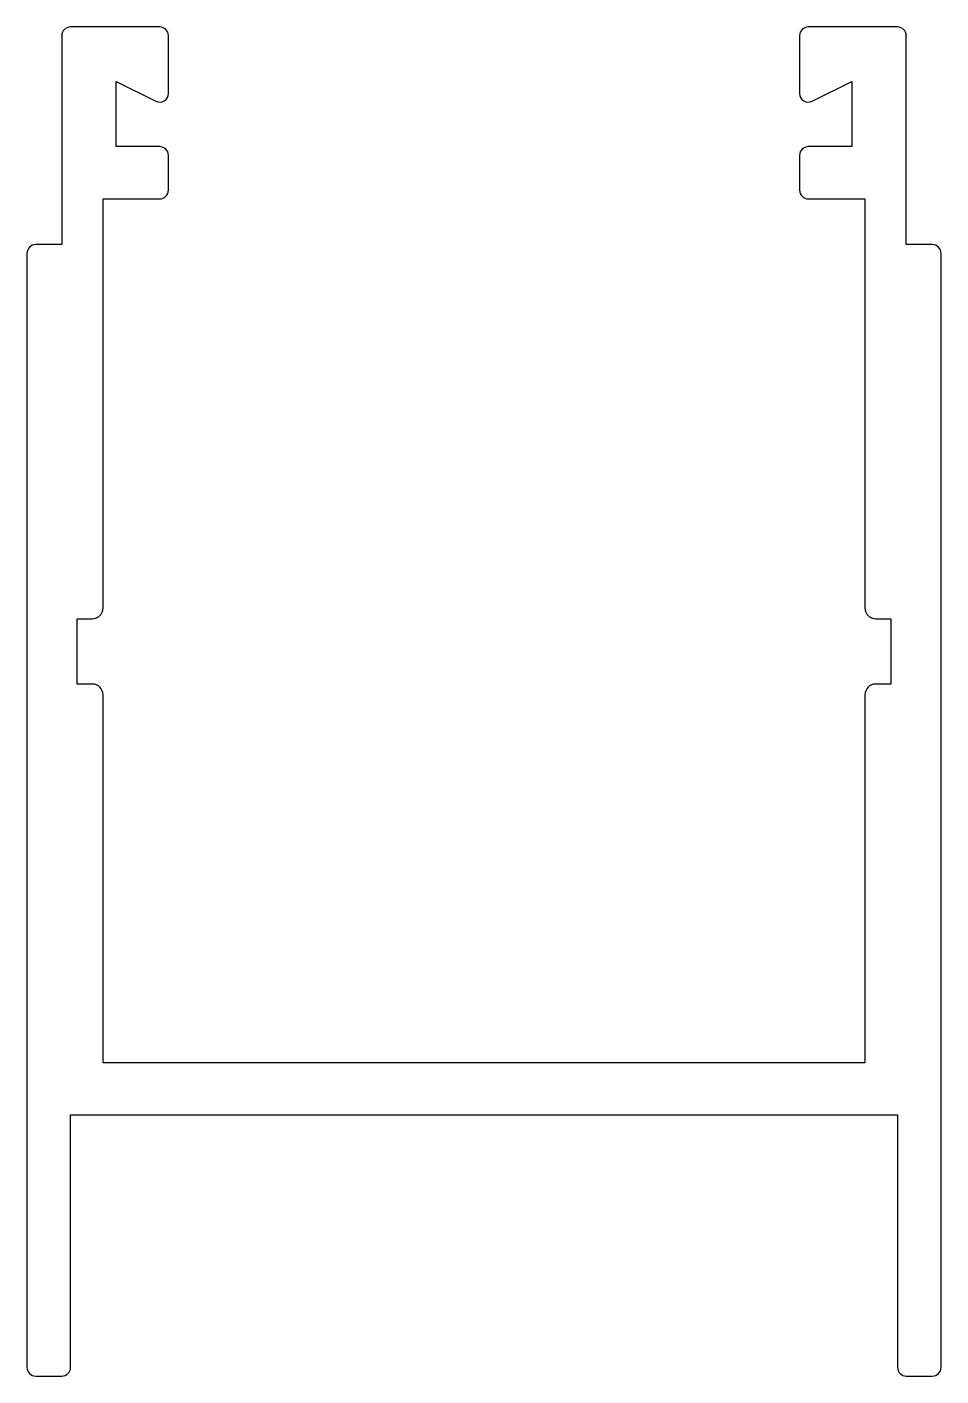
# Model space of a CAD drawing. Extents: x 604.2 to 625.2, y 505.9 to 536.9.
import ezdxf

# ---------------------------------------------------------------- set-up
doc = ezdxf.new("R2010")
doc.units = 0
doc.layers.get('0').update_dxf_attribs({"linetype": 'CONTINUOUS'})

msp = doc.modelspace()

# ---------------------------------------------------------------- linework, layer by layer
for p, q in [((605.011, 536.664), (605.011, 531.864)), ((607.261, 536.864), (605.211, 536.864)), ((607.461, 535.338), (607.461, 536.664)), ((621.961, 536.664), (621.961, 535.338)), ((624.211, 536.864), (622.161, 536.864)), ((624.411, 531.864), (624.411, 536.664)), ((606.261, 535.614), (607.171, 535.159)), ((606.261, 534.114), (606.261, 535.614)), ((622.25, 535.159), (623.161, 535.614)), ((623.161, 535.614), (623.161, 534.114)), ((607.261, 534.114), (606.261, 534.114)), ((607.461, 533.114), (607.461, 533.914)), ((621.961, 533.914), (621.961, 533.114)), ((623.161, 534.114), (622.161, 534.114)), ((605.961, 532.914), (607.261, 532.914)), ((605.961, 523.514), (605.961, 532.914)), ((622.161, 532.914), (623.461, 532.914)), ((623.461, 532.914), (623.461, 523.514)), ((604.211, 531.664), (604.211, 506.064)), ((605.011, 531.864), (604.411, 531.864)), ((625.011, 531.864), (624.411, 531.864)), ((625.211, 506.064), (625.211, 531.664)), ((605.361, 523.264), (605.711, 523.264)), ((605.361, 521.764), (605.361, 523.264)), ((623.711, 523.264), (624.061, 523.264)), ((624.061, 523.264), (624.061, 521.764)), ((605.711, 521.764), (605.361, 521.764)), ((624.061, 521.764), (623.711, 521.764)), ((605.961, 513.064), (605.961, 521.514)), ((623.461, 521.514), (623.461, 513.064)), ((623.461, 513.064), (605.961, 513.064)), ((605.211, 506.064), (605.211, 511.864)), ((605.211, 511.864), (624.211, 511.864)), ((624.211, 511.864), (624.211, 506.064)), ((604.411, 505.864), (605.011, 505.864)), ((624.411, 505.864), (625.011, 505.864))]:
    msp.add_line(p, q)
for centre, radius, start, end in [((605.211, 536.664), 0.2, 90, 180), ((607.261, 536.664), 0.2, 360, 90), ((622.161, 536.664), 0.2, 90, 180), ((624.211, 536.664), 0.2, 0, 90), ((607.261, 535.338), 0.2, 243.4349, 360), ((622.161, 535.338), 0.2, 180, 296.5651), ((607.261, 533.914), 0.2, 360, 90), ((622.161, 533.914), 0.2, 90, 180), ((607.261, 533.114), 0.2, 270, 0), ((622.161, 533.114), 0.2, 180, 270), ((604.411, 531.664), 0.2, 90, 180), ((625.011, 531.664), 0.2, 0, 90), ((605.711, 523.514), 0.25, 270, 0), ((623.711, 523.514), 0.25, 180, 270), ((605.711, 521.514), 0.25, 0, 90), ((623.711, 521.514), 0.25, 90, 180), ((604.411, 506.064), 0.2, 180, 270), ((605.011, 506.064), 0.2, 270, 0), ((624.411, 506.064), 0.2, 180, 270), ((625.011, 506.064), 0.2, 270, 360)]:
    msp.add_arc(centre, radius, start, end)

doc.saveas('drawing.dxf')
